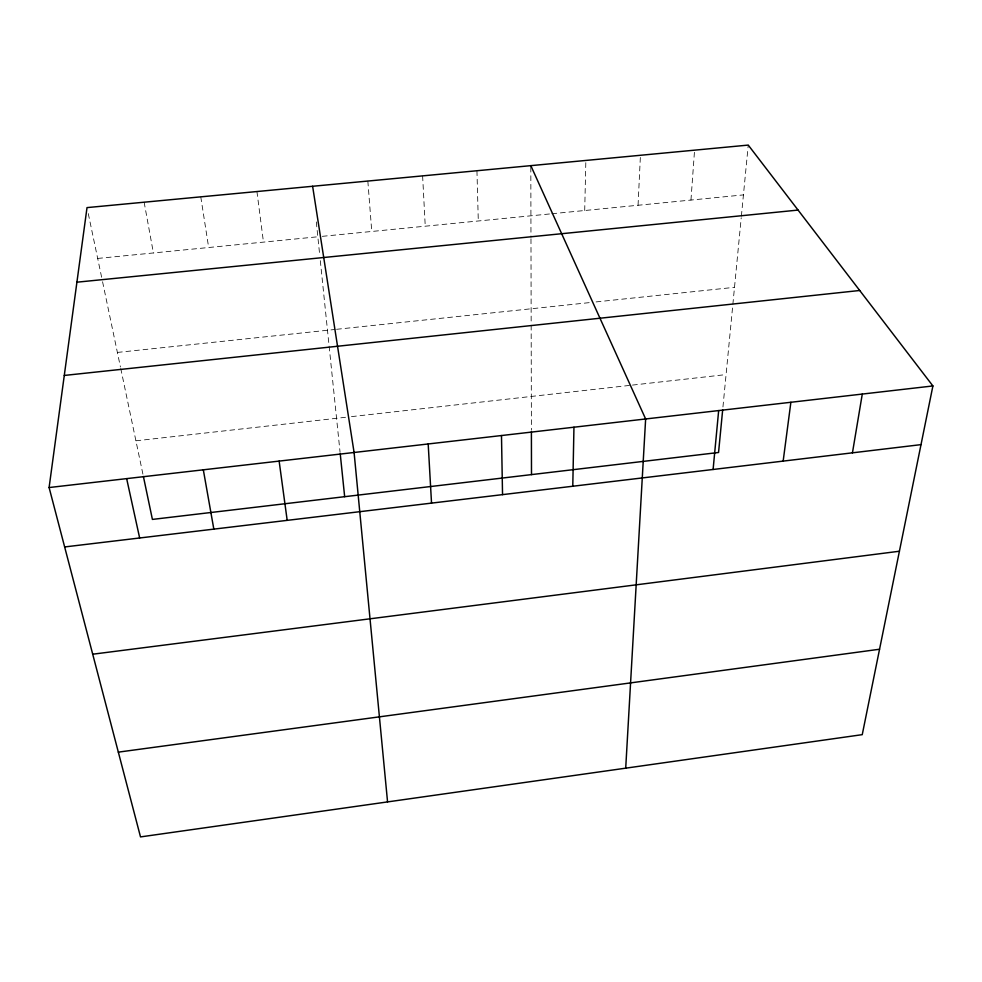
<?xml version="1.0" encoding="UTF-8"?>
<svg xmlns="http://www.w3.org/2000/svg" width="982" height="982" viewBox="0 0 982 982"><rect width="100%" height="100%" fill="white"/><g stroke="black" fill="none" stroke-linecap="round" stroke-linejoin="round"><path stroke-width="0.74" stroke-dasharray="4.91 3.68" d="M584.707 210.516L585.861 160.434M638.054 205.263L640.436 155.279M690.96 200.058L694.569 150.16M722.948 406.965L741.226 217.746M741.373 216.224L748.247 145.091M135.921 440.808L345.517 417.289M351.482 416.626L629.437 385.435M632.469 385.091L726.079 374.584M117.386 352.428L335.058 329.461M336.568 329.301L590.084 302.554M596.086 301.916L734.511 287.321M97.684 258.438L317.837 236.772M322.329 236.331L550.35 213.892M551.835 213.745L743.435 194.902M88.27 213.585L102.263 280.287M102.57 281.748L120.442 367.01M120.749 368.459L143.09 474.993M144.133 202.206L153.401 252.951M200.77 196.854L208.663 247.513M256.928 191.539L263.471 242.124M316.302 221.92L319.678 254.694M320.304 260.672L340.079 452.383M367.845 181.056L371.761 231.47M422.616 175.876L425.243 226.204M476.945 170.733L478.295 220.987M530.82 167.161L530.967 237.263M530.98 238.798L531.164 323.704M531.164 325.202L531.397 430.19"/><path stroke-width="1.47" d="M572.776 486.237L573.954 427.207M625.706 768.169L645.64 418.97L530.808 165.651M713.104 469.47L718.664 410.574M722.666 409.911L718.554 452.493L152.406 519.417L143.397 476.479M783.157 461.11L790.878 402.276M49.1 487.538L87.017 207.607L748.247 145.091L932.9 385.951L862.245 734.659L140.512 836.909L49.1 487.538L932.9 385.951M852.45 452.825L862.282 394.064M118.331 752.138L879.553 649.237M92.713 654.208L899.414 551.233M64.64 546.949L921.006 444.637M64.284 375.443L859.716 290.488M76.915 282.19L798.071 210.074M126.653 478.627L139.653 537.989M203.323 469.813L213.831 529.126M312.62 186.273L354.085 452.481L387.559 801.913M279.134 461.098L287.186 520.362M340.238 453.856L344.657 496.683M428.189 443.962L431.528 503.115M501.483 435.542L502.538 494.633M531.397 431.724L531.495 474.601"/></g></svg>
